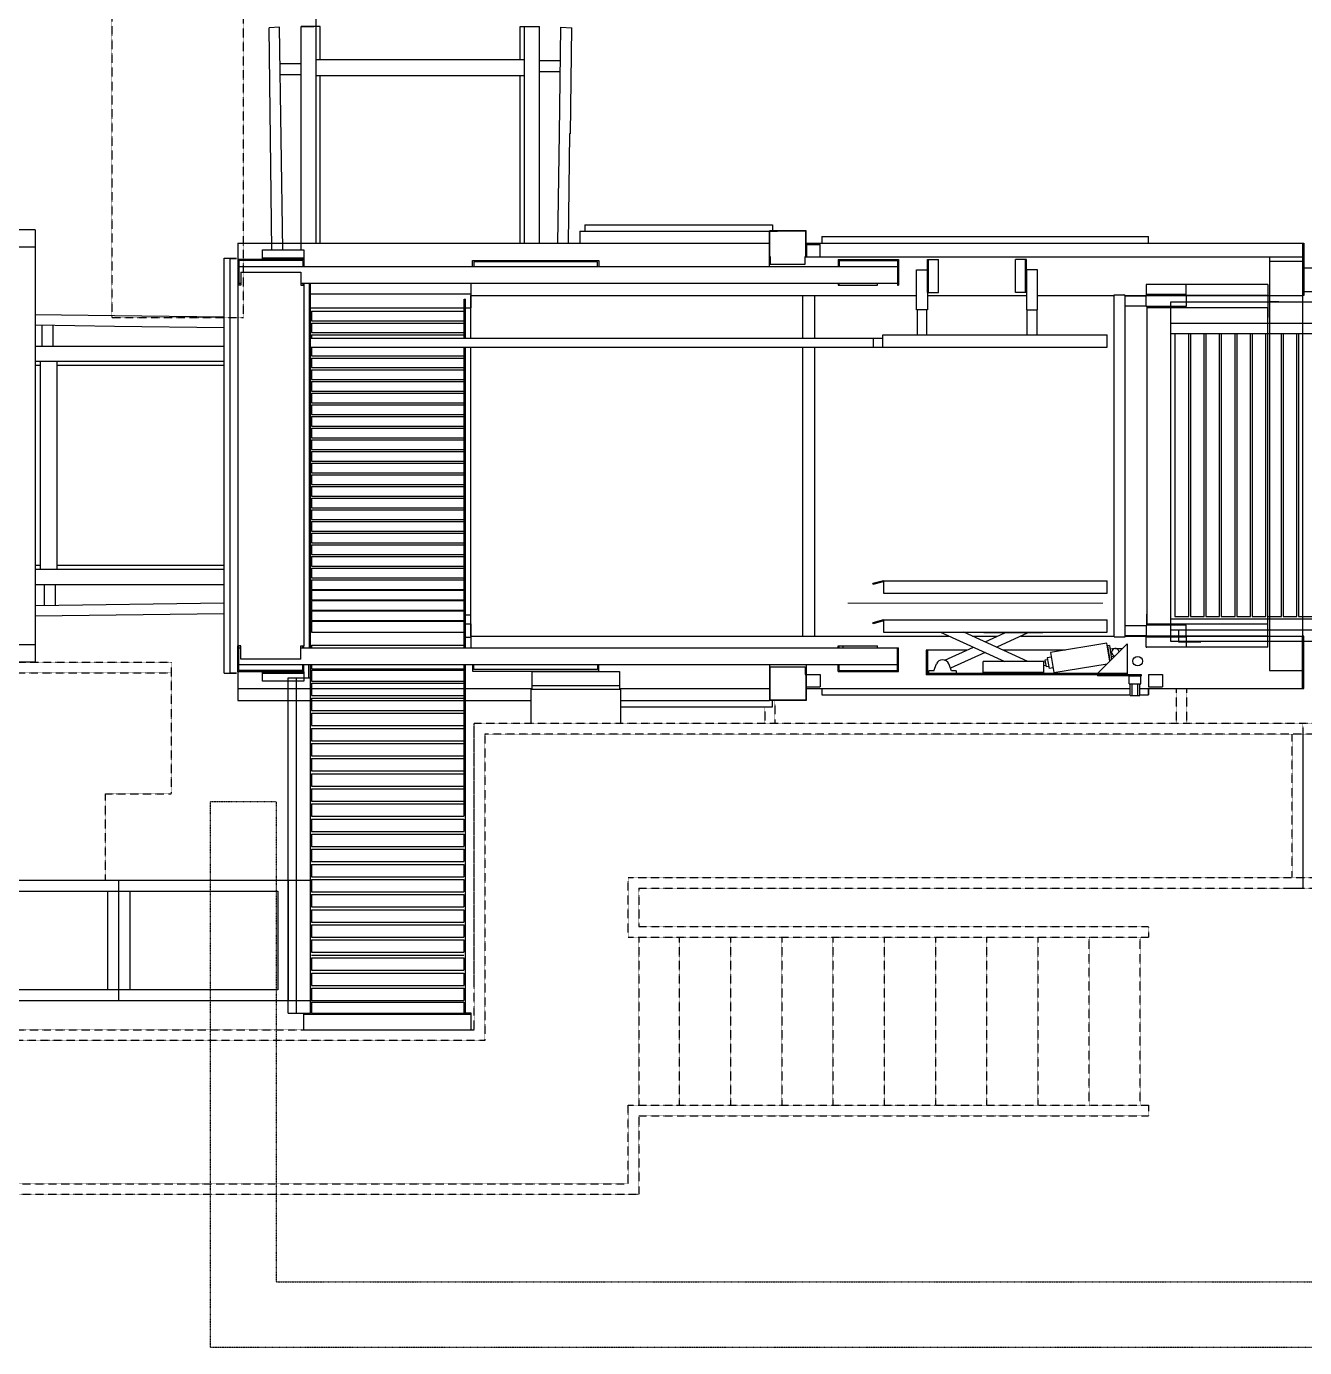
# Model space of a CAD drawing. Header units: millimetres. Extents: x -1732 to 458256, y -4349 to 130988.
# Drawn here: x 102319 to 108235, y 36145 to 42258 of the extents above; entities that cross this region are included whole.
import ezdxf

# ---------------------------------------------------------------- set-up
doc = ezdxf.new("R2010")
doc.units = ezdxf.units.MM
doc.header["$LTSCALE"] = 0.01
doc.header["$MEASUREMENT"] = 0
doc.linetypes.add('HIDDEN2', pattern=[4.7625, 3.175, -1.5875])
doc.linetypes.add('PHANTOM2', pattern=[31.75, 15.875, -3.175, 3.175, -3.175, 3.175, -3.175])
for name, color, linetype in [('E-E-DIS-EQP', 251, 'PHANTOM2'), ('F-E-EQP', 251, 'CONTINUOUS'), ('F-E-EQP-CAN', 251, 'HIDDEN2'), ('F-E-EQP-PH2', 251, 'PHANTOM2')]:
    doc.layers.add(name, color=color, linetype=linetype)

msp = doc.modelspace()

# ---------------------------------------------------------------- linework, layer by layer
at = {"layer": 'E-E-DIS-EQP'}
for p, q in [((102714.15801, 56571.78228), (102714.15801, 40911.78228)), ((103324.15801, 40911.78228), (103324.15801, 56571.78228)), ((102714.15801, 40911.78228), (103324.15801, 40911.78228))]:
    msp.add_line(p, q, dxfattribs=at)
at = {"layer": 'F-E-EQP'}
for p, q in [((103660.43435, 41255.12501), (103660.43435, 42321.65702)), ((103490.94338, 42253.88796), (103443.34422, 42251.80973)), ((103455.66789, 41224.9128), (103443.34422, 42251.80973)), ((103505.64523, 41224.9128), (103490.94338, 42253.88796)), ((103590.42209, 41224.9128), (103590.42209, 42257.99816)), ((103679.43321, 42257.99816), (103590.42209, 42257.99816)), ((103592.07515, 42257.99816), (103649.29659, 42257.99816)), ((103601.61206, 42257.99816), (103639.75968, 42257.99816)), ((103679.43321, 42105.40766), (103679.43321, 42257.99816)), ((104604.64028, 42257.99816), (104693.6514, 42257.99816)), ((104604.64028, 42105.40766), (104604.64028, 42257.99816)), ((104623.71409, 41762.58438), (104623.71409, 42257.99816)), ((104693.6514, 41762.58438), (104693.6514, 42257.99816)), ((104786.11043, 41762.58438), (104793.13011, 42253.88796)), ((104793.13011, 42253.88796), (104843.9452, 42251.66932)), ((104836.92552, 41760.36575), (104843.9452, 42251.66932)), ((103493.33737, 42086.33385), (103590.42209, 42086.33385)), ((103660.3594, 42105.40766), (104623.71409, 42105.40766)), ((104790.9178, 42099.04972), (104693.6514, 42099.04972)), ((103494.0641, 42035.47035), (103590.42209, 42035.47035)), ((104623.71409, 42029.11241), (103660.3594, 42029.11241)), ((103679.43321, 41255.12501), (103679.43321, 42029.11241)), ((104604.64028, 41762.58438), (104604.64028, 42029.11241)), ((104790.19107, 42048.18622), (104693.6514, 42048.18622)), ((104604.64028, 41255.12501), (104604.64028, 41762.58438)), ((104623.71409, 41255.12501), (104623.71409, 41762.58438)), ((104693.6514, 41255.12501), (104693.6514, 41762.58438)), ((104778.85993, 41255.12501), (104786.11043, 41762.58438)), ((104828.76817, 41255.12501), (104834.85813, 41762.58438)), ((104903.29674, 41340.32137), (104903.29674, 41310.82054)), ((104903.29674, 41340.32137), (105771.791, 41340.32137)), ((105771.791, 41340.32137), (105771.791, 41310.82054)), ((102359.15801, 41316.84418), (99479.15801, 41316.84418)), ((102359.15801, 41316.84418), (102359.15801, 39316.84418)), ((104880.15385, 41310.82054), (104880.15385, 41255.12501)), ((104880.15385, 41310.82054), (105795.69685, 41310.82054)), ((105927.42314, 41312.34645), (105758.31217, 41312.34645)), ((105758.31217, 41146.53144), (105758.31217, 41312.34645)), ((105925.90232, 41310.82563), (105759.83299, 41310.82563)), ((105759.83299, 41193.07662), (105759.83299, 41310.82563)), ((105925.90232, 41191.54563), (105925.90232, 41310.82563)), ((105927.42314, 41191.54563), (105927.42314, 41312.34645)), ((105999.97738, 41285.32521), (107513.1665, 41285.32521)), ((105999.97738, 41285.32521), (105999.97738, 41255.12501)), ((107513.1665, 41255.12501), (107513.1665, 41285.32521)), ((102359.15801, 41236.84418), (99479.15801, 41236.84418)), ((103297.79036, 41255.12501), (103297.79036, 40956.30195)), ((103297.79036, 41255.12501), (105758.31217, 41255.12501)), ((103412.16966, 41179.71987), (103412.16966, 41224.22543)), ((103412.16966, 41224.22543), (103602.90778, 41224.22543)), ((103602.90778, 41224.22543), (103602.90778, 41179.71987)), ((105929.97649, 41255.12501), (108225.19192, 41255.12501)), ((105929.97649, 41255.12501), (105929.97649, 41248.76707)), ((105929.97649, 41248.76707), (105993.55586, 41248.76707)), ((105929.97649, 41248.76707), (105929.97649, 41191.54563)), ((105993.55586, 41191.54563), (105993.55586, 41248.76707)), ((108225.19192, 41255.12501), (108225.19192, 39436.75488)), ((108225.19192, 41255.12501), (108225.19192, 41013.52338)), ((108225.19192, 41255.12501), (108231.54986, 41255.12501)), ((108231.54986, 41255.12501), (108231.54986, 41013.52338)), ((103234.21099, 39265.59921), (103234.21099, 41186.45928)), ((103234.21099, 41186.45928), (103291.43242, 41186.45928)), ((103261.18543, 41186.45928), (103261.18543, 39265.59921)), ((103261.18543, 41184.55953), (103291.43242, 41184.55953)), ((103297.72678, 41179.71987), (103297.72678, 41060.69928)), ((103602.90778, 41179.71987), (103297.72678, 41179.71987)), ((103302.49523, 41174.95142), (103302.49523, 41060.69928)), ((103598.13933, 41174.95142), (103302.49523, 41174.95142)), ((103302.49523, 41146.53144), (106351.12627, 41146.53144)), ((103602.90778, 41186.07781), (103412.16966, 41186.07781)), ((103602.90778, 41179.71987), (103412.16966, 41179.71987)), ((103598.13933, 41174.95142), (103598.13933, 41146.53144)), ((103602.90778, 41179.71987), (103602.90778, 41146.53144)), ((104383.34461, 41174.95142), (104968.27486, 41174.95142)), ((104383.34461, 41146.3407), (104383.34461, 41174.95142)), ((104961.91692, 41168.59348), (104389.70255, 41168.59348)), ((104389.70255, 41168.59348), (104389.70255, 41146.3407)), ((104961.91692, 41146.3407), (104961.91692, 41168.59348)), ((104968.27486, 41174.95142), (104968.27486, 41146.3407)), ((105761.61321, 41193.07662), (105758.31217, 41193.07662)), ((105761.61321, 41193.07662), (105761.61321, 41157.98081)), ((105761.61321, 41157.98081), (105924.1221, 41157.98081)), ((105924.00002, 41193.07662), (105925.52084, 41193.07662)), ((105924.1221, 41157.98081), (105924.1221, 41193.07662)), ((105924.1221, 41191.54563), (108225.19192, 41191.54563)), ((105927.42314, 41191.54563), (105925.90232, 41191.54563)), ((106076.14547, 41179.71987), (106076.14547, 41146.53144)), ((106076.14547, 41179.71987), (106355.89472, 41179.71987)), ((106076.14547, 41146.53144), (106080.91392, 41146.53144)), ((106080.91392, 41174.95142), (106080.91392, 41146.53144)), ((106080.91392, 41174.95142), (106351.12627, 41174.95142)), ((106351.12627, 41174.95142), (106351.12627, 41060.69928)), ((106355.89472, 41179.71987), (106355.89472, 41060.69928)), ((106489.47499, 41179.46555), (106540.33849, 41179.46555)), ((106489.47499, 41026.87505), (106489.47499, 41179.46555)), ((106494.24344, 41026.87505), (106494.24344, 41179.46555)), ((106540.33849, 41026.87505), (106540.33849, 41179.46555)), ((106896.38299, 41026.87505), (106896.38299, 41179.46555)), ((106947.24649, 41179.46555), (106896.38299, 41179.46555)), ((106942.47803, 41026.87505), (106942.47803, 41179.46555)), ((106947.24649, 41026.87505), (106947.24649, 41179.46555)), ((108072.60142, 41191.54563), (108072.60142, 41172.47182)), ((108072.60142, 41172.47182), (108072.60142, 39277.80645)), ((108072.60142, 41172.47182), (108225.19192, 41172.47182)), ((108231.54986, 41141.63913), (108283.65801, 41141.63913)), ((103297.72678, 41136.99453), (103297.72678, 41060.69928)), ((103311.98128, 41121.09969), (103311.98128, 41060.69928)), ((103311.98128, 41121.09969), (103588.52613, 41121.09969)), ((103588.52613, 41121.09969), (103588.52613, 41060.69928)), ((106438.61149, 40947.27367), (106438.61149, 41131.65386)), ((106438.61149, 41131.65386), (106489.47499, 41131.65386)), ((106489.47499, 41131.65386), (106489.47499, 40947.27367)), ((106947.24649, 41131.65386), (106947.24649, 40947.27367)), ((106998.10999, 41131.65386), (106947.24649, 41131.65386)), ((106998.10999, 40947.27367), (106998.10999, 41131.65386)), ((103297.6632, 41060.69928), (103297.6632, 39391.35921)), ((103311.98128, 41060.69928), (103297.6632, 41060.69928)), ((103302.49523, 41070.23619), (103311.98128, 41070.23619)), ((103588.52613, 41070.23619), (106351.12627, 41070.23619)), ((103588.52613, 41060.69928), (103602.8442, 41060.69928)), ((103598.13933, 41070.23619), (103598.13933, 41060.69928)), ((103602.8442, 41060.69928), (103602.8442, 39391.35921)), ((103602.90778, 41070.23619), (103602.90778, 41060.69928)), ((103629.86544, 39382.20378), (103629.86544, 41070.23619)), ((103634.63389, 39382.20378), (103634.63389, 41070.23619)), ((104375.46077, 41019.88132), (103634.63389, 41019.88132)), ((104375.46077, 41070.23619), (104375.46077, 40956.30195)), ((106076.14547, 41070.23619), (106076.14547, 41060.69928)), ((106076.14547, 41060.69928), (106080.91392, 41060.69928)), ((106080.91392, 41060.69928), (106080.91392, 41070.23619)), ((106080.91392, 41060.69928), (106258.93617, 41060.69928)), ((106258.93617, 41060.69928), (106258.93617, 41070.23619)), ((106351.12627, 41060.69928), (106355.89472, 41060.69928)), ((106489.47499, 41026.87505), (106540.33849, 41026.87505)), ((106947.24649, 41026.87505), (106896.38299, 41026.87505)), ((108064.71758, 41064.38688), (107502.04011, 41064.38688)), ((107502.04011, 41064.38688), (107502.04011, 41013.52338)), ((107686.4203, 41013.52338), (107686.4203, 41064.38688)), ((108064.71758, 41064.38688), (108064.71758, 40911.79638)), ((108283.65801, 41029.63913), (108225.19192, 41029.63913)), ((104345.32414, 40815.34763), (104345.32414, 40995.46684)), ((104345.32414, 40995.46684), (104351.68208, 40995.46684)), ((104351.68208, 40815.34763), (104351.68208, 40995.46684)), ((104375.46077, 40815.34763), (104375.46077, 41013.52338)), ((104375.46077, 41013.52338), (106438.61149, 41013.52338)), ((105910.90267, 41013.52338), (105910.90267, 40815.34763)), ((105967.36116, 41013.52338), (105967.36116, 40815.34763)), ((106489.47499, 41013.52338), (106947.24649, 41013.52338)), ((106489.47499, 41013.52338), (106590.94973, 41013.52338)), ((106921.25989, 41013.52338), (106947.24649, 41013.52338)), ((106998.10999, 41013.52338), (107354.28164, 41013.52338)), ((107354.28164, 39433.57591), (107354.28164, 41016.70235)), ((107354.28164, 41016.70235), (107398.78721, 41016.70235)), ((107404.30735, 41013.52338), (108225.19192, 41013.52338)), ((107405.14514, 39433.57591), (107405.14514, 41010.34441)), ((107502.04011, 41010.34441), (107405.14514, 41010.34441)), ((107405.14514, 40965.83885), (107502.04011, 40965.83885)), ((107686.4203, 41018.29184), (107502.04011, 41018.29184)), ((107502.04011, 41013.52338), (107686.4203, 41013.52338)), ((107502.04011, 40962.65988), (107502.04011, 41013.52338)), ((107686.4203, 40962.65988), (107502.04011, 40962.65988)), ((108064.71758, 41013.52338), (107505.21908, 41013.52338)), ((107505.21908, 40962.65988), (107505.21908, 40911.79638)), ((107583.34867, 41013.52338), (107580.78168, 41013.52338)), ((107616.15801, 39466.63913), (107616.15801, 40983.63913)), ((107616.15801, 40983.63913), (109248.15801, 40983.63913)), ((107686.4203, 41013.52338), (107686.4203, 40962.65988)), ((107772.73946, 41013.52338), (107705.29634, 41013.52338)), ((108115.65801, 40983.63913), (108075.65801, 40983.63913)), ((108231.54986, 41013.52338), (108225.19192, 41013.52338)), ((102726.75161, 40918.83926), (102359.15801, 40923.2507)), ((103234.21099, 40912.7493), (102726.75161, 40918.83926)), ((103634.63389, 40956.30195), (104345.32414, 40956.30195)), ((103638.96694, 40939.77131), (104343.73466, 40939.77131)), ((103638.96694, 40939.77131), (103638.96694, 40895.26575)), ((104343.73466, 40939.77131), (104343.73466, 40895.26575)), ((104351.68208, 40956.30195), (104375.46077, 40956.30195)), ((106489.47499, 40947.27367), (106438.61149, 40947.27367)), ((106441.79045, 40947.27367), (106441.79045, 40831.30489)), ((106486.29602, 40831.30489), (106486.29602, 40947.27367)), ((106947.24649, 40947.27367), (106998.10999, 40947.27367)), ((106950.42545, 40831.30489), (106950.42545, 40947.27367)), ((106994.93102, 40947.27367), (106994.93102, 40831.30489)), ((108064.71758, 40956.30195), (107505.21908, 40956.30195)), ((107505.21908, 40956.30195), (107505.21908, 39493.97632)), ((108064.71758, 39493.97632), (108064.71758, 40956.30195)), ((102726.75161, 40870.09156), (102359.15801, 40875.34369)), ((102390.28627, 40874.89893), (102390.28627, 40777.63253)), ((102441.14977, 40874.1722), (102441.14977, 40777.63253)), ((103234.21099, 40862.84105), (102726.75161, 40870.09156)), ((103638.96694, 40895.26575), (104343.73466, 40895.26575)), ((103638.96694, 40885.72884), (104343.73466, 40885.72884)), ((103638.96694, 40885.72884), (103638.96694, 40841.22328)), ((103638.96694, 40841.22328), (104343.73466, 40841.22328)), ((104343.73466, 40885.72884), (104343.73466, 40841.22328)), ((107616.15801, 39412.33913), (107616.15801, 40885.53913)), ((107616.15801, 40885.53913), (108432.15801, 40885.53913)), ((107616.15801, 40837.63913), (109248.15801, 40837.63913)), ((107634.65801, 40837.63913), (107634.65801, 39527.63913)), ((107698.65801, 39527.63913), (107698.65801, 40837.63913)), ((107706.15801, 40837.63913), (107706.15801, 39527.63913)), ((107770.15801, 39527.63913), (107770.15801, 40837.63913)), ((107777.65801, 40837.63913), (107777.65801, 39527.63913)), ((107841.65801, 39527.63913), (107841.65801, 40837.63913)), ((107849.15801, 40837.63913), (107849.15801, 39527.63913)), ((107913.15801, 39527.63913), (107913.15801, 40837.63913)), ((107920.65801, 40837.63913), (107920.65801, 39527.63913)), ((107984.65801, 39527.63913), (107984.65801, 40837.63913)), ((107992.15801, 40837.63913), (107992.15801, 39527.63913)), ((108056.15801, 39527.63913), (108056.15801, 40837.63913)), ((108063.65801, 40837.63913), (108063.65801, 39527.63913)), ((108127.65801, 39527.63913), (108127.65801, 40837.63913)), ((108135.15801, 40837.63913), (108135.15801, 39527.63913)), ((108199.15801, 39527.63913), (108199.15801, 40837.63913)), ((108206.65801, 40837.63913), (108206.65801, 39527.63913)), ((102726.75161, 40777.63253), (102359.15801, 40777.63253)), ((103234.21099, 40777.63253), (102726.75161, 40777.63253)), ((103634.63389, 40815.34763), (106282.84202, 40815.34763)), ((103638.96694, 40831.68637), (104343.73466, 40831.68637)), ((103638.96694, 40831.68637), (103638.96694, 40815.34763)), ((104343.73466, 40831.68637), (104343.73466, 40815.34763)), ((106237.92043, 40815.34763), (106237.96734, 40774.14817)), ((106282.84202, 40831.30489), (107321.15284, 40831.30489)), ((106282.84202, 40774.08346), (106282.84202, 40831.30489)), ((107321.15284, 40774.08346), (107321.15284, 40831.30489)), ((103634.63389, 40774.14817), (106282.84202, 40774.14817)), ((103638.96694, 40774.14817), (103638.96694, 40733.13834)), ((103638.96694, 40733.13834), (104343.73466, 40733.13834)), ((103638.96694, 40723.60143), (104343.73466, 40723.60143)), ((103638.96694, 40723.60143), (103638.96694, 40679.09587)), ((104343.73466, 40774.14817), (104343.73466, 40733.13834)), ((104343.73466, 40723.60143), (104343.73466, 40679.09587)), ((104345.32414, 39382.20378), (104345.32414, 40774.14817)), ((104351.68208, 39382.20378), (104351.68208, 40774.14817)), ((104375.46077, 39436.75488), (104375.46077, 40774.14817)), ((105910.90267, 40774.14817), (105910.90267, 39436.75488)), ((105967.36116, 40774.14817), (105967.36116, 39436.75488)), ((106282.84202, 40774.08346), (107321.15284, 40774.08346)), ((102726.75161, 40707.69522), (102359.15801, 40707.69522)), ((102383.92834, 40688.6214), (102359.15801, 40688.6214)), ((102383.92834, 39744.34053), (102383.92834, 40707.69522)), ((102460.22359, 40707.69522), (102460.22359, 39744.34053)), ((102726.75161, 40688.6214), (102460.22359, 40688.6214)), ((103234.21099, 40707.69522), (102726.75161, 40707.69522)), ((103234.21099, 40688.6214), (102726.75161, 40688.6214)), ((103638.96694, 40679.09587), (104343.73466, 40679.09587)), ((103638.96694, 40669.55896), (104343.73466, 40669.55896)), ((103638.96694, 40669.55896), (103638.96694, 40625.0534)), ((104343.73466, 40669.55896), (104343.73466, 40625.0534)), ((103638.96694, 40625.0534), (104343.73466, 40625.0534)), ((103638.96694, 40615.5165), (104343.73466, 40615.5165)), ((103638.96694, 40615.5165), (103638.96694, 40571.01093)), ((104343.73466, 40615.5165), (104343.73466, 40571.01093)), ((103638.96694, 40571.01093), (104343.73466, 40571.01093)), ((103638.96694, 40561.47403), (104343.73466, 40561.47403)), ((103638.96694, 40561.47403), (103638.96694, 40516.96846)), ((104343.73466, 40561.47403), (104343.73466, 40516.96846)), ((103638.96694, 40516.96846), (104343.73466, 40516.96846)), ((103638.96694, 40507.43156), (104343.73466, 40507.43156)), ((103638.96694, 40507.43156), (103638.96694, 40462.926)), ((104343.73466, 40507.43156), (104343.73466, 40462.926)), ((103638.96694, 40462.926), (104343.73466, 40462.926)), ((103638.96694, 40453.38909), (104343.73466, 40453.38909)), ((103638.96694, 40453.38909), (103638.96694, 40408.88353)), ((103638.96694, 40408.88353), (104343.73466, 40408.88353)), ((104343.73466, 40453.38909), (104343.73466, 40408.88353)), ((103638.96694, 40399.34662), (104343.73466, 40399.34662)), ((103638.96694, 40399.34662), (103638.96694, 40354.84106)), ((103638.96694, 40354.84106), (104343.73466, 40354.84106)), ((104343.73466, 40399.34662), (104343.73466, 40354.84106)), ((103638.96694, 40345.30415), (104343.73466, 40345.30415)), ((103638.96694, 40345.30415), (103638.96694, 40300.79859)), ((103638.96694, 40300.79859), (104343.73466, 40300.79859)), ((103638.96694, 40291.26168), (104343.73466, 40291.26168)), ((103638.96694, 40291.26168), (103638.96694, 40246.75612)), ((104343.73466, 40345.30415), (104343.73466, 40300.79859)), ((104343.73466, 40291.26168), (104343.73466, 40246.75612)), ((103638.96694, 40246.75612), (104343.73466, 40246.75612)), ((103638.96694, 40237.21921), (104343.73466, 40237.21921)), ((103638.96694, 40237.21921), (103638.96694, 40192.71365)), ((104343.73466, 40237.21921), (104343.73466, 40192.71365)), ((103638.96694, 40192.71365), (104343.73466, 40192.71365)), ((103638.96694, 40183.17675), (104343.73466, 40183.17675)), ((103638.96694, 40183.17675), (103638.96694, 40138.67118)), ((104343.73466, 40183.17675), (104343.73466, 40138.67118)), ((103638.96694, 40138.67118), (104343.73466, 40138.67118)), ((103638.96694, 40129.13428), (104343.73466, 40129.13428)), ((103638.96694, 40129.13428), (103638.96694, 40084.62871)), ((104343.73466, 40129.13428), (104343.73466, 40084.62871)), ((103638.96694, 40084.62871), (104343.73466, 40084.62871)), ((103638.96694, 40075.09181), (104343.73466, 40075.09181)), ((103638.96694, 40075.09181), (103638.96694, 40030.58625)), ((104343.73466, 40075.09181), (104343.73466, 40030.58625)), ((103638.96694, 40030.58625), (104343.73466, 40030.58625)), ((103638.96694, 40021.04934), (104343.73466, 40021.04934)), ((103638.96694, 40021.04934), (103638.96694, 39976.54378)), ((104343.73466, 40021.04934), (104343.73466, 39976.54378)), ((103638.96694, 39976.54378), (104343.73466, 39976.54378)), ((103638.96694, 39967.00687), (104343.73466, 39967.00687)), ((103638.96694, 39967.00687), (103638.96694, 39922.50131)), ((103638.96694, 39922.50131), (104343.73466, 39922.50131)), ((104343.73466, 39967.00687), (104343.73466, 39922.50131)), ((103638.96694, 39912.9644), (104343.73466, 39912.9644)), ((103638.96694, 39912.9644), (103638.96694, 39868.45884)), ((103638.96694, 39868.45884), (104343.73466, 39868.45884)), ((103638.96694, 39858.92193), (104343.73466, 39858.92193)), ((103638.96694, 39858.92193), (103638.96694, 39814.41637)), ((104343.73466, 39912.9644), (104343.73466, 39868.45884)), ((104343.73466, 39858.92193), (104343.73466, 39814.41637)), ((103638.96694, 39814.41637), (104343.73466, 39814.41637)), ((103638.96694, 39805.00662), (103638.96694, 39760.50106)), ((103638.96694, 39804.87946), (104343.73466, 39804.87946)), ((104343.73466, 39805.00662), (104343.73466, 39760.50106)), ((102383.92834, 39763.41434), (102359.15801, 39763.41434)), ((103234.21099, 39744.41548), (102359.15801, 39744.41548)), ((103234.21099, 39763.41434), (102460.22359, 39763.41434)), ((103638.96694, 39760.3739), (104343.73466, 39760.3739)), ((103638.96694, 39750.96415), (104343.73466, 39750.96415)), ((103638.96694, 39750.96415), (103638.96694, 39706.45859)), ((104343.73466, 39750.96415), (104343.73466, 39706.45859)), ((103234.21099, 39674.40321), (102359.15801, 39674.40321)), ((102403.00215, 39577.3185), (102403.00215, 39674.40321)), ((102453.86565, 39578.04523), (102453.86565, 39674.40321)), ((103638.96694, 39706.45859), (104343.73466, 39706.45859)), ((103638.96694, 39696.79453), (104343.73466, 39696.79453)), ((103638.96694, 39696.79453), (103638.96694, 39652.28896)), ((104343.73466, 39696.79453), (104343.73466, 39652.28896)), ((106286.02099, 39692.88949), (106236.89062, 39679.72505)), ((106238.12478, 39675.11908), (106236.89062, 39679.72505)), ((106286.02099, 39687.95283), (106238.12478, 39675.11908)), ((106286.02099, 39692.88949), (107321.15284, 39692.88949)), ((106286.02099, 39692.88949), (106286.02099, 39635.66806)), ((107321.15284, 39635.66806), (107321.15284, 39692.88949)), ((103638.96694, 39652.28896), (104343.73466, 39652.28896)), ((103638.96694, 39649.23715), (104343.73466, 39649.23715)), ((103638.96694, 39649.23715), (103638.96694, 39604.73159)), ((104343.73466, 39649.23715), (104343.73466, 39604.73159)), ((106286.02099, 39635.66806), (107321.15284, 39635.66806)), ((103234.21099, 39589.19469), (102359.15801, 39576.69206)), ((103638.96694, 39604.73159), (104343.73466, 39604.73159)), ((103638.96694, 39601.42546), (104343.73466, 39601.42546)), ((103638.96694, 39601.42546), (103638.96694, 39556.9199)), ((103638.96694, 39556.9199), (104343.73466, 39556.9199)), ((103638.96694, 39553.61377), (104343.73466, 39553.61377)), ((103638.96694, 39553.61377), (103638.96694, 39509.10821)), ((104343.73466, 39601.42546), (104343.73466, 39556.9199)), ((104343.73466, 39553.61377), (104343.73466, 39509.10821)), ((103234.21099, 39539.28644), (102359.15801, 39528.78504)), ((103638.96694, 39509.10821), (104343.73466, 39509.10821)), ((103638.96694, 39505.92924), (104343.73466, 39505.92924)), ((103638.96694, 39505.92924), (103638.96694, 39455.06574)), ((104343.73466, 39505.92924), (104343.73466, 39455.06574)), ((104351.68208, 39535.30291), (104375.46077, 39535.30291)), ((104351.68208, 39493.97632), (104375.46077, 39493.97632)), ((104375.46077, 39493.97632), (104375.46077, 39382.20378)), ((106286.02099, 39512.13804), (106236.89062, 39498.9736)), ((106238.12478, 39494.36762), (106236.89062, 39498.9736)), ((106286.02099, 39507.20137), (106238.12478, 39494.36762)), ((106286.02099, 39512.13804), (107321.15284, 39512.13804)), ((106286.02099, 39512.13804), (106286.02099, 39454.9166)), ((107321.15284, 39454.9166), (107321.15284, 39512.13804)), ((107505.21908, 39487.61838), (107505.21908, 39538.48188)), ((107505.21908, 39493.97632), (108064.71758, 39493.97632)), ((107616.15801, 39517.63913), (109248.15801, 39517.63913)), ((107634.65801, 39527.63913), (107698.65801, 39527.63913)), ((107706.15801, 39527.63913), (107770.15801, 39527.63913)), ((107777.65801, 39527.63913), (107841.65801, 39527.63913)), ((107849.15801, 39527.63913), (107913.15801, 39527.63913)), ((107920.65801, 39527.63913), (107984.65801, 39527.63913)), ((107992.15801, 39527.63913), (108056.15801, 39527.63913)), ((108063.65801, 39527.63913), (108127.65801, 39527.63913)), ((108064.71758, 39385.89138), (108064.71758, 39538.48188)), ((108135.15801, 39527.63913), (108199.15801, 39527.63913)), ((108206.65801, 39527.63913), (108270.65801, 39527.63913)), ((103638.96694, 39455.06574), (104343.73466, 39455.06574)), ((104375.46077, 39430.39695), (104351.68208, 39430.39695)), ((104375.46077, 39436.75488), (106590.94973, 39436.75488)), ((106195.59431, 39436.75488), (106205.7222, 39436.75488)), ((106286.02099, 39454.9166), (107321.15284, 39454.9166)), ((106698.24633, 39436.75488), (106813.96329, 39436.75488)), ((106750.40474, 39454.9166), (106750.40474, 39451.86479)), ((107023.79605, 39451.86479), (106750.40474, 39451.86479)), ((106921.29482, 39436.75488), (107354.28164, 39436.75488)), ((107023.79605, 39454.9166), (107023.79605, 39451.86479)), ((107354.28164, 39433.57591), (107405.14514, 39433.57591)), ((107502.04011, 39484.43941), (107405.14514, 39484.43941)), ((107405.14514, 39439.93385), (107502.04011, 39439.93385)), ((107405.14514, 39436.75488), (108225.19192, 39436.75488)), ((107686.4203, 39487.61838), (107502.04011, 39487.61838)), ((107502.04011, 39487.61838), (107502.04011, 39436.75488)), ((108064.71758, 39436.75488), (107502.04011, 39436.75488)), ((107502.04011, 39385.89138), (107502.04011, 39436.75488)), ((107686.4203, 39431.98643), (107502.04011, 39431.98643)), ((107542.63406, 39436.75488), (107555.34993, 39436.75488)), ((107616.15801, 39466.63913), (109248.15801, 39466.63913)), ((107653.15801, 39409.63913), (107653.15801, 39466.63913)), ((107686.4203, 39436.75488), (107686.4203, 39487.61838)), ((107686.4203, 39436.75488), (107686.4203, 39385.89138)), ((107772.73946, 39436.75488), (107705.29634, 39436.75488)), ((108225.19192, 39195.15326), (108225.19192, 39436.75488)), ((108231.54986, 39436.75488), (108225.19192, 39436.75488)), ((108231.54986, 39195.15326), (108231.54986, 39436.75488)), ((102359.15801, 39396.84418), (99479.15801, 39396.84418)), ((103312.04486, 39391.35921), (103297.6632, 39391.35921)), ((103297.72678, 39272.33862), (103297.72678, 39391.35921)), ((103297.72678, 39382.20378), (103297.72678, 39305.90853)), ((103302.49523, 39277.10707), (103302.49523, 39391.35921)), ((103302.49523, 39382.20378), (103312.04486, 39382.20378)), ((103312.04486, 39330.9588), (103312.04486, 39391.35921)), ((103588.58971, 39330.9588), (103588.58971, 39391.35921)), ((103588.58971, 39391.35921), (103602.8442, 39391.35921)), ((103588.58971, 39382.20378), (106355.89472, 39382.20378)), ((103598.13933, 39382.20378), (103598.13933, 39391.35921)), ((103602.90778, 39382.20378), (103602.90778, 39391.35921)), ((103638.96694, 39394.53818), (104343.73466, 39394.53818)), ((103638.96694, 39394.53818), (103638.96694, 39382.20378)), ((104343.73466, 39394.53818), (104343.73466, 39382.20378)), ((106076.14547, 39391.74069), (106080.91392, 39391.74069)), ((106076.14547, 39382.20378), (106076.14547, 39391.74069)), ((106080.91392, 39382.20378), (106080.91392, 39391.74069)), ((106080.91392, 39391.74069), (106258.93617, 39391.74069)), ((106099.98773, 39382.20378), (106099.98773, 39391.74069)), ((106258.93617, 39382.20378), (106258.93617, 39391.74069)), ((106351.12627, 39277.48855), (106351.12627, 39382.20378)), ((106355.89472, 39272.7201), (106355.89472, 39382.20378)), ((106483.11705, 39372.53971), (106483.11705, 39258.09684)), ((106489.47499, 39372.53971), (106483.11705, 39372.53971)), ((106489.47499, 39372.53971), (106489.47499, 39258.09684)), ((106672.24491, 39372.53971), (106489.47499, 39372.53971)), ((107128.2822, 39372.53971), (106840.01916, 39372.53971)), ((107320.33636, 39403.56768), (107059.27094, 39361.14235)), ((107413.15615, 39401.15043), (107276.46049, 39264.45478)), ((107333.64966, 39321.64395), (107320.33636, 39403.56768)), ((107331.66708, 39393.29929), (107322.25366, 39391.76953)), ((107322.25366, 39391.76953), (107333.4719, 39322.73781)), ((107331.66708, 39393.29929), (107341.96101, 39329.9553)), ((107356.46687, 39379.42253), (107334.50223, 39375.85309)), ((107359.24084, 39379.64646), (107391.65217, 39379.64646)), ((107413.15615, 39401.27759), (107413.15615, 39258.09684)), ((107502.04011, 39385.89138), (107505.21908, 39385.89138)), ((108064.71758, 39385.89138), (107505.21908, 39385.89138)), ((108424.15801, 39412.33913), (107616.15801, 39412.33913)), ((107754.15801, 39409.63913), (107653.15801, 39409.63913)), ((102359.15801, 39316.84418), (99479.15801, 39316.84418)), ((103588.58971, 39330.9588), (103312.04486, 39330.9588)), ((106518.53987, 39276.37591), (106530.92864, 39308.46607)), ((106600.28473, 39276.37591), (106587.89596, 39308.46607)), ((106747.86157, 39264.45478), (106747.86157, 39320.15031)), ((107027.61082, 39320.15031), (106747.86157, 39320.15031)), ((107027.61082, 39264.45478), (107027.61082, 39320.15031)), ((107045.67194, 39327.49864), (107033.12072, 39325.45896)), ((107033.12072, 39325.45896), (107038.21992, 39294.0809)), ((107062.71799, 39339.93078), (107044.14218, 39336.91205)), ((107044.14218, 39336.91205), (107052.3009, 39286.70716)), ((107059.27094, 39361.14235), (107074.32377, 39268.51432)), ((107074.32377, 39268.51432), (107320.53075, 39308.52504)), ((107334.99027, 39322.98456), (107333.4719, 39322.73781)), ((107356.3719, 39344.36619), (107340.05016, 39341.71377)), ((103234.21099, 39265.59921), (103291.43242, 39265.59921)), ((103261.18543, 39267.49896), (103291.43242, 39267.49896)), ((103602.90778, 39272.33862), (103297.72678, 39272.33862)), ((103297.79036, 39272.26153), (103297.79036, 39195.15326)), ((103302.49523, 39305.90853), (106351.12627, 39305.90853)), ((103598.13933, 39277.10707), (103302.49523, 39277.10707)), ((103412.16966, 39227.83306), (103412.16966, 39272.33862)), ((103412.16966, 39272.33862), (103602.90778, 39272.33862)), ((103412.16966, 39265.98068), (103602.90778, 39265.98068)), ((103598.13933, 39277.10707), (103598.13933, 39305.90853)), ((103602.90778, 39272.33862), (103602.90778, 39305.90853)), ((103602.90778, 39272.33862), (103602.90778, 39227.83306)), ((103626.87721, 39243.7279), (103626.87721, 39305.90853)), ((103633.23514, 37691.75298), (103633.23514, 39305.90853)), ((103638.96694, 39305.90853), (103638.96694, 39285.94461)), ((103638.96694, 39285.94461), (104343.73466, 39285.94461)), ((103638.96694, 39278.82372), (103638.96694, 39227.96022)), ((103638.96694, 39278.82372), (104343.73466, 39278.82372)), ((104343.73466, 39305.90853), (104343.73466, 39285.94461)), ((104343.73466, 39278.82372), (104343.73466, 39227.96022)), ((104345.32414, 38614.29209), (104345.32414, 39305.90853)), ((104351.68208, 37691.75298), (104351.68208, 39305.90853)), ((104383.34461, 39303.93757), (104383.34461, 39275.32685)), ((104383.34461, 39275.32685), (104968.27486, 39275.32685)), ((104389.70255, 39281.68479), (104389.70255, 39303.93757)), ((104961.91692, 39281.68479), (104389.70255, 39281.68479)), ((104657.62603, 39272.7201), (104657.62603, 39191.0639)), ((104657.62603, 39272.7201), (105064.53403, 39272.7201)), ((104720.98924, 39272.7201), (105000.73849, 39272.7201)), ((104961.91692, 39303.93757), (104961.91692, 39281.68479)), ((104968.27486, 39275.32685), (104968.27486, 39303.93757)), ((105064.53403, 39272.7201), (105064.53403, 39191.0639)), ((105758.31217, 39305.90853), (105758.31217, 39195.15326)), ((105758.31217, 39260.51286), (105758.31217, 39139.71204)), ((105761.61321, 39258.98186), (105759.83299, 39258.98186)), ((105759.83299, 39258.98186), (105759.83299, 39141.23286)), ((105761.61321, 39258.98186), (105761.61321, 39294.07768)), ((105761.61321, 39294.07768), (105924.1221, 39294.07768)), ((105924.1221, 39294.07768), (105924.1221, 39258.98186)), ((105924.1221, 39258.98186), (105925.90232, 39258.98186)), ((105925.90232, 39258.98186), (105925.90232, 39141.23286)), ((105927.42314, 39305.90853), (105927.42314, 39139.71204)), ((105929.97649, 39258.73263), (105993.55586, 39258.73263)), ((105929.97649, 39201.5112), (105929.97649, 39258.73263)), ((105993.55586, 39258.73263), (105993.55586, 39201.5112)), ((106076.14547, 39272.7201), (106076.14547, 39305.90853)), ((106076.14547, 39305.90853), (106080.91392, 39305.90853)), ((106076.14547, 39272.7201), (106355.89472, 39272.7201)), ((106080.91392, 39277.48855), (106080.91392, 39305.90853)), ((106080.91392, 39277.48855), (106351.12627, 39277.48855)), ((106489.47499, 39258.09684), (106483.11705, 39258.09684)), ((107413.15615, 39264.45478), (106489.47499, 39264.45478)), ((107413.15615, 39258.09684), (106489.47499, 39258.09684)), ((106495.83292, 39264.45478), (106495.83292, 39276.37591)), ((106518.53987, 39276.37591), (106495.83292, 39276.37591)), ((106622.99167, 39264.45478), (106495.83292, 39264.45478)), ((106622.99167, 39276.37591), (106600.28473, 39276.37591)), ((106622.99167, 39276.37591), (106622.99167, 39264.45478)), ((107027.61082, 39269.22323), (106747.86157, 39269.22323)), ((107027.61082, 39264.45478), (106747.86157, 39264.45478)), ((106914.68463, 39264.51836), (106990.97988, 39264.51836)), ((107050.77114, 39296.12058), (107038.21992, 39294.0809)), ((107070.87671, 39289.72589), (107052.3009, 39286.70716)), ((107276.33333, 39264.45478), (107406.92537, 39264.45478)), ((107479.78733, 39258.09684), (107276.33333, 39258.09684)), ((107276.33333, 39258.09684), (107276.33333, 39253.32839)), ((107479.78733, 39253.32839), (107276.33333, 39253.32839)), ((107422.56589, 39253.32839), (107476.73552, 39253.32839)), ((107422.56589, 39216.77025), (107422.56589, 39253.32839)), ((107476.73552, 39216.77025), (107476.73552, 39253.32839)), ((107479.78733, 39253.32839), (107479.78733, 39258.09684)), ((107513.10292, 39258.73263), (107576.6823, 39258.73263)), ((107513.10292, 39258.73263), (107513.10292, 39201.5112)), ((107513.10292, 39258.73263), (107513.10292, 39201.5112)), ((107576.6823, 39258.73263), (107576.6823, 39201.5112)), ((107576.6823, 39258.73263), (107576.6823, 39201.5112)), ((108072.60142, 39277.80645), (108225.19192, 39277.80645)), ((103297.79036, 39195.15326), (104657.62603, 39195.15326)), ((103297.79036, 39195.15326), (103297.79036, 39139.45773)), ((103602.90778, 39227.83306), (103412.16966, 39227.83306)), ((103530.20747, 37691.75298), (103530.20747, 39243.7279)), ((103530.20747, 39243.7279), (103633.23514, 39243.7279)), ((103569.65577, 37691.75298), (103569.65577, 39243.7279)), ((103638.96694, 39227.96022), (104343.73466, 39227.96022)), ((103638.96694, 39219.94921), (104343.73466, 39219.94921)), ((103638.96694, 39219.94921), (103638.96694, 39162.72778)), ((104343.73466, 39219.94921), (104343.73466, 39162.72778)), ((104654.06559, 39191.0639), (105068.09448, 39191.0639)), ((104654.06559, 39191.0639), (104654.06559, 39032.85597)), ((104657.62603, 39209.14072), (105064.53403, 39209.14072)), ((105064.53403, 39195.15326), (105758.31217, 39195.15326)), ((105068.09448, 39191.0639), (105068.09448, 39032.85597)), ((105929.97649, 39195.15326), (105929.97649, 39240.42177)), ((105929.97649, 39201.5112), (105993.55586, 39201.5112)), ((105929.97649, 39195.15326), (105929.97649, 39201.5112)), ((105929.97649, 39195.15326), (106012.78226, 39195.15326)), ((105999.97738, 39195.15326), (105999.97738, 39164.95306)), ((106012.78226, 39195.15326), (107427.39793, 39195.15326)), ((107422.56589, 39216.77025), (107476.73552, 39216.77025)), ((107427.39793, 39162.15556), (107427.39793, 39216.77025)), ((107436.93483, 39162.15556), (107436.93483, 39216.77025)), ((107462.36658, 39162.15556), (107462.36658, 39216.77025)), ((107471.90349, 39162.15556), (107471.90349, 39216.77025)), ((107471.90349, 39195.15326), (108225.19192, 39195.15326)), ((107513.10292, 39201.5112), (107576.6823, 39201.5112)), ((107513.10292, 39201.5112), (107576.6823, 39201.5112)), ((107513.1665, 39195.15326), (107513.1665, 39164.95306)), ((107513.1665, 39164.95306), (107513.1665, 39195.15326)), ((108225.19192, 39195.15326), (108231.54986, 39195.15326)), ((103297.79036, 39139.45773), (104654.06559, 39139.45773)), ((103638.96694, 39162.72778), (104343.73466, 39162.72778)), ((103638.96694, 39150.0119), (104343.73466, 39150.0119)), ((103638.96694, 39150.0119), (103638.96694, 39092.79046)), ((104343.73466, 39150.0119), (104343.73466, 39092.79046)), ((105068.09448, 39139.71204), (105758.31217, 39139.71204)), ((105927.42314, 39139.71204), (105758.31217, 39139.71204)), ((105925.90232, 39141.23286), (105759.83299, 39141.23286)), ((105771.791, 39109.9569), (105771.791, 39139.45773)), ((105999.97738, 39164.95306), (106009.22182, 39164.95306)), ((106009.22182, 39164.95306), (107427.39793, 39164.95306)), ((107427.39793, 39162.15556), (107471.90349, 39162.15556)), ((107471.90349, 39164.95306), (107513.1665, 39164.95306)), ((107471.90349, 39164.95306), (107513.1665, 39164.95306)), ((103638.96694, 39092.79046), (104343.73466, 39092.79046)), ((103638.96694, 39080.07459), (104343.73466, 39080.07459)), ((103638.96694, 39080.07459), (103638.96694, 39022.85315)), ((104343.73466, 39080.07459), (104343.73466, 39022.85315)), ((105068.09448, 39109.9569), (105771.791, 39109.9569)), ((103638.96694, 39022.85315), (104343.73466, 39022.85315)), ((103638.96694, 39010.13728), (104343.73466, 39010.13728)), ((103638.96694, 39010.13728), (103638.96694, 38952.91584)), ((104343.73466, 39010.13728), (104343.73466, 38952.91584)), ((103638.96694, 38952.91584), (104343.73466, 38952.91584)), ((103638.96694, 38940.19996), (104343.73466, 38940.19996)), ((103638.96694, 38940.19996), (103638.96694, 38882.97853)), ((103638.96694, 38882.97853), (104343.73466, 38882.97853)), ((104343.73466, 38940.19996), (104343.73466, 38882.97853)), ((103638.96694, 38870.26265), (104343.73466, 38870.26265)), ((103638.96694, 38870.26265), (103638.96694, 38813.04121)), ((104343.73466, 38870.26265), (104343.73466, 38813.04121)), ((103638.96694, 38813.04121), (104343.73466, 38813.04121)), ((103638.96694, 38800.32534), (104343.73466, 38800.32534)), ((103638.96694, 38800.32534), (103638.96694, 38743.1039)), ((104343.73466, 38800.32534), (104343.73466, 38743.1039)), ((103638.96694, 38743.1039), (104343.73466, 38743.1039)), ((103638.96694, 38730.38803), (104343.73466, 38730.38803)), ((103638.96694, 38730.38803), (103638.96694, 38673.16659)), ((104343.73466, 38730.38803), (104343.73466, 38673.16659)), ((103638.96694, 38673.16659), (104343.73466, 38673.16659)), ((103638.96694, 38660.45071), (104343.73466, 38660.45071)), ((103638.96694, 38660.45071), (103638.96694, 38603.22928)), ((104343.73466, 38660.45071), (104343.73466, 38603.22928)), ((103638.96694, 38603.22928), (104343.73466, 38603.22928)), ((103638.96694, 38590.5134), (104343.73466, 38590.5134)), ((103638.96694, 38590.5134), (103638.96694, 38533.29196)), ((104343.73466, 38590.5134), (104343.73466, 38533.29196)), ((103638.96694, 38533.29196), (104343.73466, 38533.29196)), ((103638.96694, 38520.57609), (104343.73466, 38520.57609)), ((103638.96694, 38520.57609), (103638.96694, 38463.35465)), ((104343.73466, 38520.57609), (104343.73466, 38463.35465)), ((103638.96694, 38463.35465), (104343.73466, 38463.35465)), ((103638.96694, 38450.63878), (104343.73466, 38450.63878)), ((103638.96694, 38450.63878), (103638.96694, 38393.41734)), ((103638.96694, 38393.41734), (104343.73466, 38393.41734)), ((104343.73466, 38450.63878), (104343.73466, 38393.41734)), ((103638.96694, 38380.70146), (104343.73466, 38380.70146)), ((103638.96694, 38380.70146), (103638.96694, 38323.48003)), ((104343.73466, 38380.70146), (104343.73466, 38323.48003)), ((104343.73466, 38380.70146), (104343.73466, 38323.48003)), ((89286.55801, 38307.95332), (103633.23514, 38307.95332)), ((102746.88047, 37749.15332), (102746.88047, 38307.95332)), ((103530.20747, 37749.15332), (103530.20747, 38307.95332)), ((103530.20747, 38307.95332), (103530.20747, 37749.15332)), ((103638.96694, 38323.48003), (104343.73466, 38323.48003)), ((103638.96694, 38310.76415), (104343.73466, 38310.76415)), ((103638.96694, 38310.76415), (103638.96694, 38253.54271)), ((104343.73466, 38310.76415), (104343.73466, 38253.54271)), ((104343.73466, 38310.76415), (104343.73466, 38253.54271)), ((94188.75801, 38257.15332), (102981.08047, 38257.15332)), ((102696.08047, 37799.95332), (102696.08047, 38257.15332)), ((102797.68047, 38257.15332), (102797.68047, 37799.95332)), ((102797.68047, 38257.15332), (103482.45444, 38257.15332)), ((103482.45444, 38257.15332), (103482.45444, 37799.95332)), ((103638.96694, 38253.54271), (104343.73466, 38253.54271)), ((103638.96694, 38240.82684), (104343.73466, 38240.82684)), ((103638.96694, 38240.82684), (103638.96694, 38183.6054)), ((104343.73466, 38240.82684), (104343.73466, 38183.6054)), ((104343.73466, 38240.82684), (104343.73466, 38183.6054)), ((103638.96694, 38183.6054), (104343.73466, 38183.6054)), ((103638.96694, 38170.88953), (104343.73466, 38170.88953)), ((103638.96694, 38170.88953), (103638.96694, 38113.66809)), ((104343.73466, 38170.88953), (104343.73466, 38113.66809)), ((104343.73466, 38170.88953), (104343.73466, 38113.66809)), ((103638.96694, 38113.66809), (104343.73466, 38113.66809)), ((103638.96694, 38100.95221), (104343.73466, 38100.95221)), ((103638.96694, 38100.95221), (103638.96694, 38043.73078)), ((104343.73466, 38100.95221), (104343.73466, 38043.73078)), ((103638.96694, 38043.73078), (104343.73466, 38043.73078)), ((103638.96694, 38031.0149), (104343.73466, 38031.0149)), ((103638.96694, 38031.0149), (103638.96694, 37973.79346)), ((104343.73466, 38031.0149), (104343.73466, 37973.79346)), ((103638.96694, 37973.79346), (104343.73466, 37973.79346)), ((103638.96694, 37960.43941), (104343.73466, 37960.43941)), ((103638.96694, 37947.72354), (104343.73466, 37947.72354)), ((103638.96694, 37947.72354), (103638.96694, 37890.5021)), ((104343.73466, 37947.72354), (104343.73466, 37890.5021)), ((103638.96694, 37890.5021), (104343.73466, 37890.5021)), ((103638.96694, 37877.78623), (104343.73466, 37877.78623)), ((103638.96694, 37877.78623), (103638.96694, 37820.56479)), ((104343.73466, 37877.78623), (104343.73466, 37820.56479)), ((102981.08047, 37799.95332), (94188.75801, 37799.95332)), ((103482.45444, 37799.95332), (102797.68047, 37799.95332)), ((103638.96694, 37820.56479), (104343.73466, 37820.56479)), ((103638.96694, 37807.84891), (104343.73466, 37807.84891)), ((103638.96694, 37807.84891), (103638.96694, 37750.62748)), ((104343.73466, 37807.84891), (104343.73466, 37750.62748)), ((103815.20747, 37749.15332), (89286.55801, 37749.15332)), ((103638.96694, 37750.62748), (104343.73466, 37750.62748)), ((103638.96694, 37742.61648), (104343.73466, 37742.61648)), ((103638.96694, 37742.61648), (103638.96694, 37691.75298)), ((104343.73466, 37742.61648), (104343.73466, 37691.75298)), ((103530.20747, 37691.75298), (103633.23514, 37691.75298)), ((103601.44546, 37686.98452), (104377.11383, 37686.98452)), ((103601.44546, 37686.98452), (103601.44546, 37615.45773)), ((103638.96694, 37691.75298), (104343.73466, 37691.75298)), ((104377.11383, 37691.75298), (104345.32414, 37691.75298)), ((104364.39796, 37693.26908), (104364.39796, 37686.26371)), ((104377.11383, 37615.45773), (104377.11383, 37691.75298)), ((103601.44546, 37615.45773), (104377.11383, 37615.45773))]:
    msp.add_line(p, q, dxfattribs=at)
at = {"layer": 'F-E-EQP', "const_width": 3.17897}
msp.add_lwpolyline([(106120.71461, 39589.34538), (107302.53389, 39589.34538)], dxfattribs=at)
at = {"layer": 'F-E-EQP'}
for points in [[(106550.18507, 39455.33034), (106846.84359, 39320.15031, 0.4142135624)], [(106954.17512, 39320.15031), (106658.42458, 39454.9166, 0.4142135624)], [(106756.12228, 39410.39815), (106847.12264, 39451.86479, -0.4142135624)], [(106954.45418, 39451.86479), (106809.78804, 39385.94397, -0.4142135624)], [(106569.73984, 39325.46823), (106702.45651, 39385.94397, -0.4142135624)], [(106756.12228, 39361.48979), (106595.65478, 39288.36868, -0.4142135624)]]:
    msp.add_lwpolyline(points, format="xyb", dxfattribs=at)
for points in [[(107027.61082, 39318.12221), (107034.14056, 39319.18335)], [(107037.20008, 39300.35651), (107027.61082, 39298.79818)]]:
    msp.add_lwpolyline(points, dxfattribs=at)
msp.add_circle((107462.23942, 39320.91326), 22.25278, dxfattribs=at)
for centre, radius, start, end in [((107398.78721, 41010.34441), 6.35794, 0, 90), ((107359.24084, 39362.35287), 17.29359, 90, 263.180446712), ((107359.24084, 39362.35287), 17.29359, 6.819553288, 99.184772008), ((106559.4123, 39296.24446), 30.99495, 23.222923009, 156.777076991)]:
    msp.add_arc(centre, radius, start, end, dxfattribs=at)
at = {"layer": 'F-E-EQP-CAN'}
msp.add_lwpolyline([(103171.02429, 38672.06453), (103475.82429, 38672.06453), (103475.82429, 36449.68959), (109491.9445, 36449.68959), (109491.9445, 36144.88959), (103171.02429, 36144.88959)], close=True, dxfattribs=at)
at = {"layer": 'F-E-EQP-PH2'}
for p, q in [((102223.31092, 39316.84418), (102989.15801, 39316.84418)), ((102989.15801, 39316.84418), (102989.15801, 38706.84418)), ((101394.15801, 39266.84418), (102989.15801, 39266.84418)), ((107640.30172, 39195.15326), (107640.30172, 39032.85597)), ((107687.81276, 39195.15326), (107687.81276, 39032.85597)), ((105783.71717, 39141.23286), (105783.71717, 39032.85597)), ((105736.20613, 39109.9569), (105736.20613, 39032.85597)), ((104391.2361, 37846.53488), (104391.2361, 39032.85597)), ((109578.92322, 39032.85597), (104391.2361, 39032.85597)), ((104391.2361, 37615.45773), (104391.2361, 39032.85597)), ((108226.98573, 39032.85597), (108226.98573, 38270.85597)), ((104440.9993, 38982.88876), (104440.9993, 37846.53488)), ((109628.89043, 38982.88876), (104440.9993, 38982.88876)), ((104440.9993, 38982.88876), (104440.9993, 37565.49051)), ((108176.81449, 38320.05999), (108176.81449, 38982.88876)), ((108176.81449, 38320.05999), (108176.81449, 38982.88876)), ((108226.98573, 38982.88876), (108226.98573, 38270.85597)), ((102684.15801, 38706.84418), (102989.15801, 38706.84418)), ((102684.15801, 38706.84418), (102684.15801, 38307.95332)), ((105103.82807, 38320.05999), (110291.7192, 38320.05999)), ((105103.82807, 38320.05999), (108176.81449, 38320.05999)), ((105103.82807, 38043.65195), (105103.82807, 38320.05999)), ((105103.82807, 38043.65195), (105103.82807, 38320.05999)), ((105153.23611, 38270.85597), (105153.23611, 38092.85597)), ((105153.23611, 38270.85597), (110340.92322, 38270.85597)), ((105153.23611, 38270.85597), (108226.98573, 38270.85597)), ((108177.01851, 38270.85597), (108226.98573, 38270.85597)), ((105153.23611, 38092.85597), (107512.9413, 38092.85597)), ((107512.9413, 38092.85597), (107512.9413, 38043.65195)), ((105103.82807, 38043.65195), (107512.9413, 38043.65195)), ((105153.23611, 38043.65195), (105153.23611, 37266.05999)), ((105340.89473, 38043.65195), (105340.89473, 37266.05999)), ((105577.9614, 38043.65195), (105577.9614, 37266.05999)), ((105815.02807, 38043.65195), (105815.02807, 37266.05999)), ((106052.09473, 38043.65195), (106052.09473, 37266.05999)), ((106289.1614, 38043.65195), (106289.1614, 37266.05999)), ((106526.22807, 38043.65195), (106526.22807, 37266.05999)), ((106763.29473, 38043.65195), (106763.29473, 37266.05999)), ((107000.3614, 38043.65195), (107000.3614, 37266.05999)), ((107237.42807, 37266.05999), (107237.42807, 38043.65195)), ((107474.49473, 37266.05999), (107474.49473, 38043.65195)), ((95631.63388, 37615.45773), (104391.2361, 37615.45773)), ((104440.9993, 37565.49051), (95603.2004, 37565.49051)), ((105103.82807, 37266.05999), (107512.9413, 37266.05999)), ((105103.82807, 36902.66174), (105103.82807, 37266.05999)), ((105103.82807, 36902.66174), (105103.82807, 37266.05999)), ((107512.9413, 37266.05999), (107512.9413, 37216.85597)), ((105153.23611, 37216.85597), (107512.9413, 37216.85597)), ((105153.23611, 37216.85597), (105153.23611, 36853.45772)), ((95551.35963, 36902.66174), (105103.82807, 36902.66174)), ((105153.23611, 36853.45772), (95535.81571, 36853.45772))]:
    msp.add_line(p, q, dxfattribs=at)

doc.saveas('drawing.dxf')
